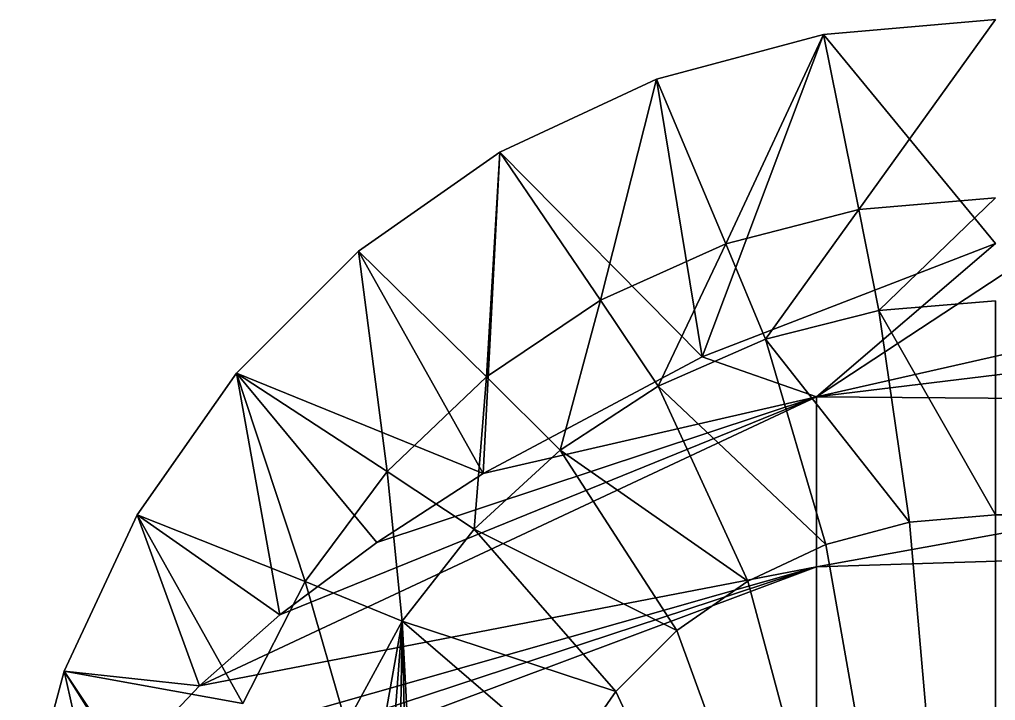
# Model space of a CAD drawing. Header units: inches. Extents: x 0 to 46333, y 12439 to 30520.
# Drawn here: x 13279.52 to 13317.03, y 17513.85 to 17540.03 of the extents above; entities that cross this region are included whole.
import ezdxf

# ---------------------------------------------------------------- set-up
doc = ezdxf.new("R2010")
doc.units = ezdxf.units.IN
doc.header["$MEASUREMENT"] = 0
doc.layers.add('DLX_FL1_LUM', color=7, linetype='Continuous', true_color=0xffd400)

msp = doc.modelspace()

# ---------------------------------------------------------------- linework, layer by layer
at = {"layer": 'DLX_FL1_LUM'}
for points in [[(13317.027, 17540.033, 0), (13310.413, 17539.455, 0)], [(13310.413, 17539.455, 0), (13317.027, 17540.033, 0)], [(13317.027, 17540.033, 0), (13311.768, 17532.731, 0)], [(13311.768, 17532.731, 0), (13317.027, 17540.033, 0)], [(13310.413, 17539.455, 0), (13304, 17537.737, 0)], [(13304, 17537.737, 0), (13310.413, 17539.455, 0)], [(13310.413, 17539.455, 0), (13305.75, 17527.058, 0)], [(13305.75, 17527.058, 0), (13310.413, 17539.455, 0)], [(13310.413, 17539.455, 0), (13306.661, 17531.407, 0)], [(13306.661, 17531.407, 0), (13310.413, 17539.455, 0)], [(13310.413, 17539.455, 0), (13311.768, 17532.731, 0)], [(13311.768, 17532.731, 0), (13310.413, 17539.455, 0)], [(13317.027, 17531.419, 0), (13310.413, 17539.455, 0)], [(13310.413, 17539.455, 0), (13317.027, 17531.419, 0)], [(13304, 17537.737, 0), (13297.982, 17534.932, 0)], [(13297.982, 17534.932, 0), (13304, 17537.737, 0)], [(13304, 17537.737, 0), (13301.849, 17529.242, 0)], [(13301.849, 17529.242, 0), (13304, 17537.737, 0)], [(13304, 17537.737, 0), (13306.661, 17531.407, 0)], [(13306.661, 17531.407, 0), (13304, 17537.737, 0)], [(13304, 17537.737, 0), (13305.75, 17527.058, 0)], [(13305.75, 17527.058, 0), (13304, 17537.737, 0)], [(13297.982, 17534.932, 0), (13292.543, 17531.123, 0)], [(13292.543, 17531.123, 0), (13297.982, 17534.932, 0)], [(13297.982, 17534.932, 0), (13297.342, 17522.57, 0)], [(13297.342, 17522.57, 0), (13297.982, 17534.932, 0)], [(13297.982, 17534.932, 0), (13297.47, 17526.298, 0)], [(13297.47, 17526.298, 0), (13297.982, 17534.932, 0)], [(13297.982, 17534.932, 0), (13301.849, 17529.242, 0)], [(13301.849, 17529.242, 0), (13297.982, 17534.932, 0)], [(13305.75, 17527.058, 0), (13297.982, 17534.932, 0)], [(13297.982, 17534.932, 0), (13305.75, 17527.058, 0)], [(13344.767, 17533.372, 0), (13310.145, 17525.527, 0)], [(13310.145, 17525.527, 0), (13344.767, 17533.372, 0)], [(13317.027, 17533.177, 0), (13311.768, 17532.731, 0)], [(13311.768, 17532.731, 0), (13317.027, 17533.177, 0)], [(13312.546, 17528.839, 0), (13317.027, 17533.177, 0)], [(13317.027, 17533.177, 0), (13312.546, 17528.839, 0)], [(13311.768, 17532.731, 0), (13306.661, 17531.407, 0)], [(13306.661, 17531.407, 0), (13311.768, 17532.731, 0)], [(13308.186, 17527.737, 0), (13311.768, 17532.731, 0)], [(13311.768, 17532.731, 0), (13308.186, 17527.737, 0)], [(13311.768, 17532.731, 0), (13312.546, 17528.839, 0)], [(13312.546, 17528.839, 0), (13311.768, 17532.731, 0)], [(13310.145, 17525.527, 0), (13320.788, 17532.526, 0)], [(13320.788, 17532.526, 0), (13310.145, 17525.527, 0)], [(13317.027, 17531.419, 0), (13305.75, 17527.058, 0)], [(13305.75, 17527.058, 0), (13317.027, 17531.419, 0)], [(13317.027, 17531.419, 0), (13310.145, 17525.527, 0)], [(13310.145, 17525.527, 0), (13317.027, 17531.419, 0)], [(13292.543, 17531.123, 0), (13287.849, 17526.429, 0)], [(13287.849, 17526.429, 0), (13292.543, 17531.123, 0)], [(13292.543, 17531.123, 0), (13297.47, 17526.298, 0)], [(13292.543, 17531.123, 0), (13293.65, 17522.658, 0)], [(13297.47, 17526.298, 0), (13292.543, 17531.123, 0)], [(13293.65, 17522.658, 0), (13292.543, 17531.123, 0)], [(13292.543, 17531.123, 0), (13297.342, 17522.57, 0)], [(13297.342, 17522.57, 0), (13292.543, 17531.123, 0)], [(13306.661, 17531.407, 0), (13301.849, 17529.242, 0)], [(13301.849, 17529.242, 0), (13306.661, 17531.407, 0)], [(13304.067, 17525.933, 0), (13306.661, 17531.407, 0)], [(13306.661, 17531.407, 0), (13304.067, 17525.933, 0)], [(13306.661, 17531.407, 0), (13308.186, 17527.737, 0)], [(13308.186, 17527.737, 0), (13306.661, 17531.407, 0)], [(13310.145, 17525.527, 0), (13344.767, 17529.735, 0)], [(13344.767, 17529.735, 0), (13310.145, 17525.527, 0)], [(13301.849, 17529.242, 0), (13297.47, 17526.298, 0)], [(13297.47, 17526.298, 0), (13301.849, 17529.242, 0)], [(13300.3, 17523.477, 0), (13301.849, 17529.242, 0)], [(13301.849, 17529.242, 0), (13300.3, 17523.477, 0)], [(13301.849, 17529.242, 0), (13304.067, 17525.933, 0)], [(13304.067, 17525.933, 0), (13301.849, 17529.242, 0)], [(13312.546, 17528.839, 0), (13317.027, 17529.21, 0)], [(13317.027, 17529.21, 0), (13312.546, 17528.839, 0)], [(13317.027, 17529.21, 0), (13317.026, 17520.989, 0)], [(13317.026, 17520.989, 0), (13317.027, 17529.21, 0)], [(13308.186, 17527.737, 0), (13312.546, 17528.839, 0)], [(13312.546, 17528.839, 0), (13308.186, 17527.737, 0)], [(13312.546, 17528.839, 0), (13317.026, 17520.989, 0)], [(13317.026, 17520.989, 0), (13312.546, 17528.839, 0)], [(13312.546, 17528.839, 0), (13313.719, 17520.7, 0)], [(13313.719, 17520.7, 0), (13312.546, 17528.839, 0)], [(13304.067, 17525.933, 0), (13308.186, 17527.737, 0)], [(13308.186, 17527.737, 0), (13304.067, 17525.933, 0)], [(13308.186, 17527.737, 0), (13313.719, 17520.7, 0)], [(13313.719, 17520.7, 0), (13308.186, 17527.737, 0)], [(13308.186, 17527.737, 0), (13310.512, 17519.841, 0)], [(13310.512, 17519.841, 0), (13308.186, 17527.737, 0)], [(13305.75, 17527.058, 0), (13297.342, 17522.57, 0)], [(13297.342, 17522.57, 0), (13305.75, 17527.058, 0)], [(13305.75, 17527.058, 0), (13310.145, 17525.527, 0)], [(13310.145, 17525.527, 0), (13305.75, 17527.058, 0)], [(13317.027, 17527.205, 0), (13317.026, 17520.989, 0)], [(13317.026, 17520.989, 0), (13317.027, 17527.205, 0)], [(13287.849, 17526.429, 0), (13284.041, 17520.99, 0)], [(13284.041, 17520.99, 0), (13287.849, 17526.429, 0)], [(13287.849, 17526.429, 0), (13293.65, 17522.658, 0)], [(13293.65, 17522.658, 0), (13287.849, 17526.429, 0)], [(13287.849, 17526.429, 0), (13290.497, 17518.427, 0)], [(13290.497, 17518.427, 0), (13287.849, 17526.429, 0)], [(13287.849, 17526.429, 0), (13289.522, 17517.139, 0)], [(13297.342, 17522.57, 0), (13287.849, 17526.429, 0)], [(13293.251, 17519.925, 0), (13287.849, 17526.429, 0)], [(13287.849, 17526.429, 0), (13297.342, 17522.57, 0)], [(13289.522, 17517.139, 0), (13287.849, 17526.429, 0)], [(13287.849, 17526.429, 0), (13293.251, 17519.925, 0)], [(13297.47, 17526.298, 0), (13293.65, 17522.658, 0)], [(13293.65, 17522.658, 0), (13297.47, 17526.298, 0)], [(13296.988, 17520.435, 0), (13297.47, 17526.298, 0)], [(13297.47, 17526.298, 0), (13296.988, 17520.435, 0)], [(13297.47, 17526.298, 0), (13300.3, 17523.477, 0)], [(13300.3, 17523.477, 0), (13297.47, 17526.298, 0)], [(13300.3, 17523.477, 0), (13304.067, 17525.933, 0)], [(13304.067, 17525.933, 0), (13300.3, 17523.477, 0)], [(13304.067, 17525.933, 0), (13310.512, 17519.841, 0)], [(13304.067, 17525.933, 0), (13307.504, 17518.438, 0)], [(13310.512, 17519.841, 0), (13304.067, 17525.933, 0)], [(13307.504, 17518.438, 0), (13304.067, 17525.933, 0)], [(13286.433, 17514.414, 0), (13310.145, 17525.527, 0)], [(13310.145, 17525.527, 0), (13286.433, 17514.414, 0)], [(13289.522, 17517.139, 0), (13310.145, 17525.527, 0)], [(13310.145, 17525.527, 0), (13289.522, 17517.139, 0)], [(13293.251, 17519.925, 0), (13310.145, 17525.527, 0)], [(13310.145, 17525.527, 0), (13293.251, 17519.925, 0)], [(13310.145, 17525.527, 0), (13297.342, 17522.57, 0)], [(13297.342, 17522.57, 0), (13310.145, 17525.527, 0)], [(13344.767, 17525.258, 0), (13310.145, 17525.527, 0)], [(13310.145, 17525.527, 0), (13310.145, 17518.987, 0)], [(13310.145, 17525.527, 0), (13344.767, 17525.258, 0)], [(13310.145, 17518.987, 0), (13310.145, 17525.527, 0)], [(13310.145, 17518.987, 0), (13344.767, 17525.258, 0)], [(13344.767, 17525.258, 0), (13310.145, 17518.987, 0)], [(13296.988, 17520.435, 0), (13300.3, 17523.477, 0)], [(13300.3, 17523.477, 0), (13296.988, 17520.435, 0)], [(13300.3, 17523.477, 0), (13307.504, 17518.438, 0)], [(13307.504, 17518.438, 0), (13300.3, 17523.477, 0)], [(13300.3, 17523.477, 0), (13304.785, 17516.534, 0)], [(13304.785, 17516.534, 0), (13300.3, 17523.477, 0)], [(13293.65, 17522.658, 0), (13290.497, 17518.427, 0)], [(13290.497, 17518.427, 0), (13293.65, 17522.658, 0)], [(13297.342, 17522.57, 0), (13293.251, 17519.925, 0)], [(13293.251, 17519.925, 0), (13297.342, 17522.57, 0)], [(13294.222, 17516.89, 0), (13293.65, 17522.658, 0)], [(13293.65, 17522.658, 0), (13296.988, 17520.435, 0)], [(13296.988, 17520.435, 0), (13293.65, 17522.658, 0)], [(13293.65, 17522.658, 0), (13294.222, 17516.89, 0)], [(13284.041, 17520.99, 0), (13281.234, 17514.973, 0)], [(13281.234, 17514.973, 0), (13284.041, 17520.99, 0)], [(13284.041, 17520.99, 0), (13290.497, 17518.427, 0)], [(13290.497, 17518.427, 0), (13284.041, 17520.99, 0)], [(13284.041, 17520.99, 0), (13288.1, 17513.726, 0)], [(13288.1, 17513.726, 0), (13284.041, 17520.99, 0)], [(13289.522, 17517.139, 0), (13284.041, 17520.99, 0)], [(13284.041, 17520.99, 0), (13286.433, 17514.414, 0)], [(13286.433, 17514.414, 0), (13284.041, 17520.99, 0)], [(13284.041, 17520.99, 0), (13289.522, 17517.139, 0)], [(13313.719, 17520.7, 0), (13317.026, 17520.989, 0)], [(13317.026, 17520.989, 0), (13313.719, 17520.7, 0)], [(13317.026, 17520.989, 0), (13317.025, 17482.9, 0)], [(13317.025, 17482.9, 0), (13317.026, 17520.989, 0)], [(13317.026, 17520.989, 0), (13350.103, 17520.988, 0)], [(13350.103, 17520.988, 0), (13317.026, 17520.989, 0)], [(13310.512, 17519.841, 0), (13313.719, 17520.7, 0)], [(13313.719, 17520.7, 0), (13310.512, 17519.841, 0)], [(13317.025, 17482.9, 0), (13313.719, 17520.7, 0)], [(13313.719, 17520.7, 0), (13317.025, 17482.9, 0)], [(13294.222, 17516.89, 0), (13296.988, 17520.435, 0)], [(13296.988, 17520.435, 0), (13294.222, 17516.89, 0)], [(13296.988, 17520.435, 0), (13304.785, 17516.534, 0)], [(13304.785, 17516.534, 0), (13296.988, 17520.435, 0)], [(13296.988, 17520.435, 0), (13302.437, 17514.187, 0)], [(13302.437, 17514.187, 0), (13296.988, 17520.435, 0)], [(13293.251, 17519.925, 0), (13289.522, 17517.139, 0)], [(13289.522, 17517.139, 0), (13293.251, 17519.925, 0)], [(13307.504, 17518.438, 0), (13310.512, 17519.841, 0)], [(13310.512, 17519.841, 0), (13307.504, 17518.438, 0)], [(13344.767, 17520.076, 0), (13310.145, 17518.987, 0)], [(13310.145, 17518.987, 0), (13344.767, 17520.076, 0)], [(13317.025, 17482.9, 0), (13310.512, 17519.841, 0)], [(13310.512, 17519.841, 0), (13317.025, 17482.9, 0)], [(13281.293, 17508.182, 0), (13310.145, 17518.987, 0)], [(13310.145, 17518.987, 0), (13281.293, 17508.182, 0)], [(13282.385, 17509.848, 0), (13310.145, 17518.987, 0)], [(13310.145, 17518.987, 0), (13282.385, 17509.848, 0)], [(13310.145, 17518.987, 0), (13283.606, 17511.424, 0)], [(13283.606, 17511.424, 0), (13310.145, 17518.987, 0)], [(13286.433, 17514.414, 0), (13310.145, 17518.987, 0)], [(13310.145, 17518.987, 0), (13286.433, 17514.414, 0)], [(13310.145, 17518.987, 0), (13310.145, 17510.877, 0)], [(13310.145, 17510.877, 0), (13310.145, 17518.987, 0)], [(13290.497, 17518.427, 0), (13288.1, 17513.726, 0)], [(13288.1, 17513.726, 0), (13290.497, 17518.427, 0)], [(13290.497, 17518.427, 0), (13294.222, 17516.89, 0)], [(13292.076, 17512.939, 0), (13290.497, 17518.427, 0)], [(13294.222, 17516.89, 0), (13290.497, 17518.427, 0)], [(13290.497, 17518.427, 0), (13292.076, 17512.939, 0)], [(13304.785, 17516.534, 0), (13307.504, 17518.438, 0)], [(13307.504, 17518.438, 0), (13304.785, 17516.534, 0)], [(13317.025, 17482.9, 0), (13307.504, 17518.438, 0)], [(13307.504, 17518.438, 0), (13317.025, 17482.9, 0)], [(13289.522, 17517.139, 0), (13286.433, 17514.414, 0)], [(13286.433, 17514.414, 0), (13289.522, 17517.139, 0)], [(13292.076, 17512.939, 0), (13294.222, 17516.89, 0)], [(13294.222, 17516.89, 0), (13292.076, 17512.939, 0)], [(13293.328, 17511.842, 0), (13294.222, 17516.89, 0)], [(13294.222, 17516.89, 0), (13293.328, 17511.842, 0)], [(13293.849, 17511.969, 0), (13294.222, 17516.89, 0)], [(13294.222, 17516.89, 0), (13293.849, 17511.969, 0)], [(13294.144, 17511.911, 0), (13294.222, 17516.89, 0)], [(13294.222, 17516.89, 0), (13294.144, 17511.911, 0)], [(13294.222, 17516.89, 0), (13294.34, 17511.778, 0)], [(13294.505, 17511.564, 0), (13294.222, 17516.89, 0)], [(13294.34, 17511.778, 0), (13294.222, 17516.89, 0)], [(13300.533, 17511.467, 0), (13294.222, 17516.89, 0)], [(13294.222, 17516.89, 0), (13294.505, 17511.564, 0)], [(13294.222, 17516.89, 0), (13302.437, 17514.187, 0)], [(13294.222, 17516.89, 0), (13300.533, 17511.467, 0)], [(13302.437, 17514.187, 0), (13294.222, 17516.89, 0)], [(13302.437, 17514.187, 0), (13304.785, 17516.534, 0)], [(13304.785, 17516.534, 0), (13302.437, 17514.187, 0)], [(13317.025, 17482.9, 0), (13304.785, 17516.534, 0)], [(13304.785, 17516.534, 0), (13317.025, 17482.9, 0)], [(13281.234, 17514.973, 0), (13279.515, 17508.56, 0)], [(13279.515, 17508.56, 0), (13281.234, 17514.973, 0)], [(13285.952, 17507.506, 0), (13281.234, 17514.973, 0)], [(13288.1, 17513.726, 0), (13281.234, 17514.973, 0)], [(13281.234, 17514.973, 0), (13285.952, 17507.506, 0)], [(13281.234, 17514.973, 0), (13288.1, 17513.726, 0)], [(13286.433, 17514.414, 0), (13281.234, 17514.973, 0)], [(13281.234, 17514.973, 0), (13282.385, 17509.848, 0)], [(13283.606, 17511.424, 0), (13281.234, 17514.973, 0)], [(13281.234, 17514.973, 0), (13286.433, 17514.414, 0)], [(13282.385, 17509.848, 0), (13281.234, 17514.973, 0)], [(13281.234, 17514.973, 0), (13283.606, 17511.424, 0)], [(13286.433, 17514.414, 0), (13283.606, 17511.424, 0)], [(13283.606, 17511.424, 0), (13286.433, 17514.414, 0)], [(13300.533, 17511.467, 0), (13302.437, 17514.187, 0)], [(13302.437, 17514.187, 0), (13300.533, 17511.467, 0)], [(13317.025, 17482.9, 0), (13302.437, 17514.187, 0)], [(13302.437, 17514.187, 0), (13317.025, 17482.9, 0)]]:
    msp.add_polyline3d(points, dxfattribs=at)

doc.saveas('drawing.dxf')
